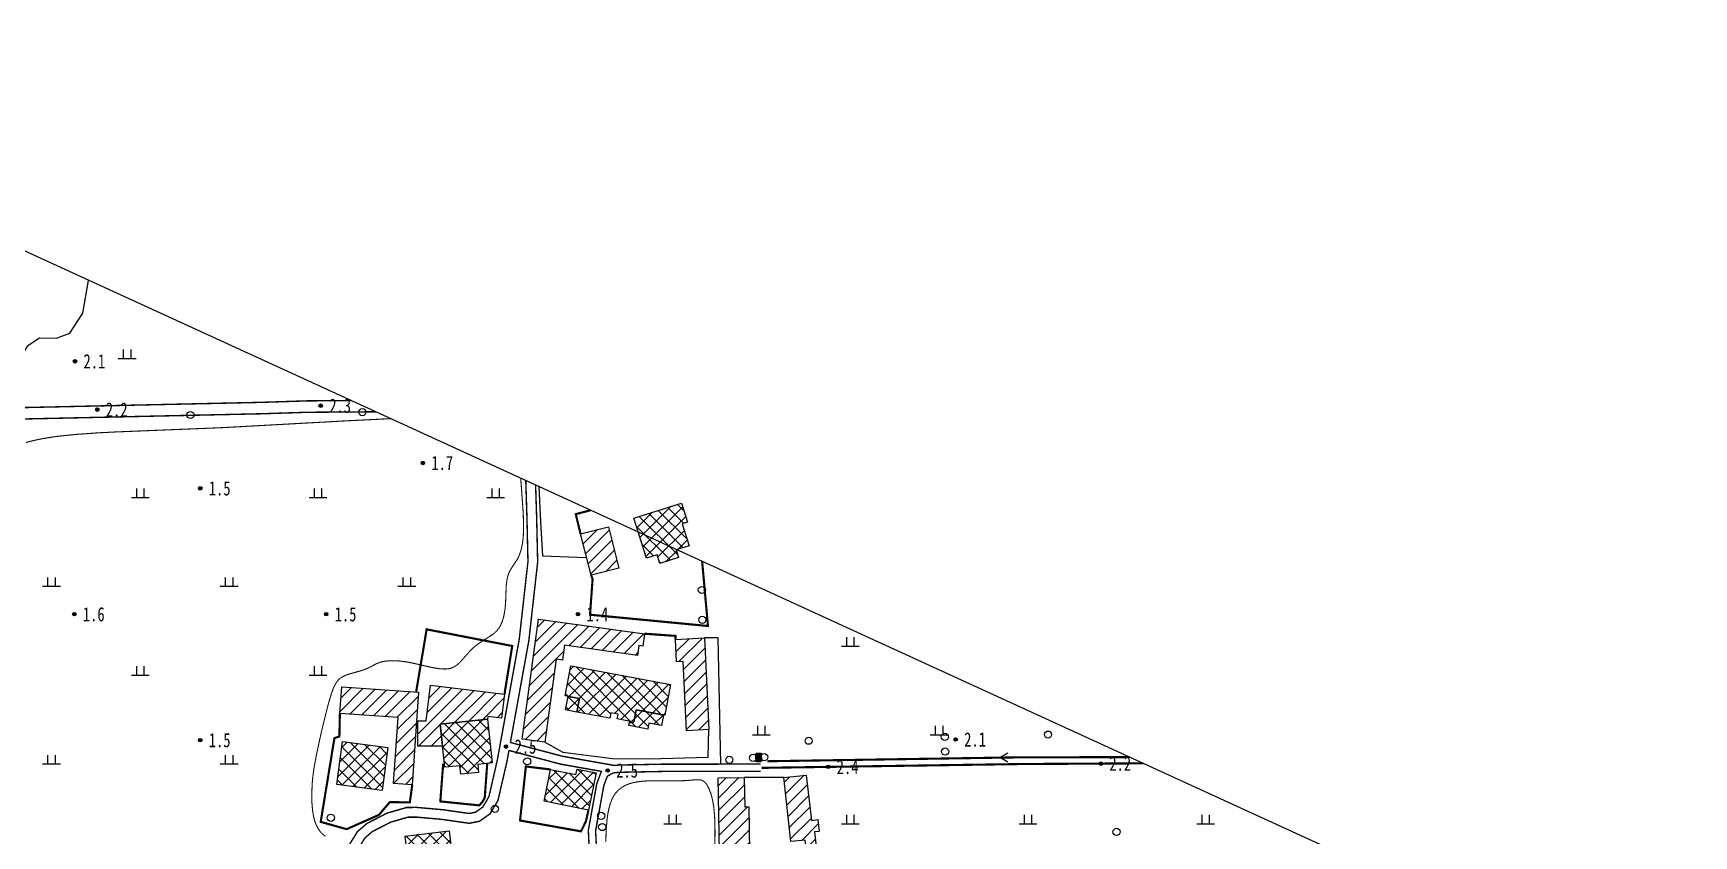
# Model space of a CAD drawing. Header units: metres. Extents: x 494039 to 619385, y 3351420 to 3402703.
# Drawn here: x 587474.6 to 587941.9, y 3394163.6 to 3394389.4 of the extents above; entities that cross this region are included whole.
import ezdxf
from ezdxf.enums import TextEntityAlignment as Align

# ---------------------------------------------------------------- set-up
doc = ezdxf.new("R2010")
doc.units = ezdxf.units.M
for name, pattern in [('2430', [0]), ('2450', [0]), ('4410a', [0]), ('4430', [0]), ('9610', [0])]:
    doc.linetypes.add(name, pattern=pattern)
for name, color, linetype in [('220200', 130, 'Continuous'), ('261301', 141, 'Continuous'), ('310300', 8, 'Continuous'), ('310500', 8, 'Continuous'), ('380201', 8, '2430'), ('380202', 8, '2450'), ('440100', 8, 'Continuous'), ('440300', 8, '4430'), ('510301', 8, 'Continuous'), ('510402', 8, 'Continuous'), ('720100', 8, 'Continuous'), ('810100', 8, '9610'), ('810302', 8, 'Continuous'), ('范围线', 8, 'Continuous')]:
    doc.layers.add(name, color=color, linetype=linetype)
doc.layers.add('710101', color=8, linetype='Continuous', lineweight=0)
pattern_1 = [(45, (0, 0), (-1.767766953, 1.767766953), []), (135, (0, 0), (-1.767766953, -1.767766953), [])]
pattern_2 = [(45, (0, 0), (-1.767766953, 1.767766953), [])]

# ---------------------------------------------------------------- blocks, each defined once
blk = doc.blocks.new('gc170')
at = {"linetype": 'Continuous'}
blk.add_circle((0, 0), 0.5, dxfattribs=at)
blk = doc.blocks.new('gu')
at = {"flags": 128}
for points in [[(3.75, 0), (-3.75, 0)], [(2.71, -0.6), (3.75, 0), (3.75, 0), (2.71, 0.6)]]:
    blk.add_lwpolyline(points, dxfattribs=at)
blk = doc.blocks.new('p_point')
for radius in [0.25, 0.2, 0.15, 0.1, 0.05]:
    blk.add_circle((0, 0), radius)
blk.add_point((0, 0))
blk = doc.blocks.new('vm')
at = {"linetype": 'Continuous'}
for p, q in [((1.25, 0), (-1.25, 0)), ((-0.5, 0), (-0.5, 1.3)), ((0.5, 1.3), (0.5, 0))]:
    blk.add_line(p, q, dxfattribs=at)
blk = doc.blocks.new('1-3&1-4')
at = {"layer": '310300', "linetype": 'Continuous'}
h = blk.add_hatch(dxfattribs=at)
h.set_pattern_fill('ANSI31', color=8, scale=20, style=0)
h.set_pattern_definition(pattern_2)
h.paths.add_polyline_path([(587639.4229, 3394238.9291), (587631.5803, 3394236.9419), (587628.6317, 3394248.5784), (587636.4744, 3394250.5656)])
h = blk.add_hatch(dxfattribs=at)
h.set_pattern_fill('ANSI31', color=8, scale=20, style=0)
h.set_pattern_definition(pattern_2)
h.paths.add_polyline_path([(587646.6677, 3394220.4712), (587646.1811, 3394216.9547), (587645.0094, 3394217.1168), (587644.6297, 3394214.3731), (587624.157, 3394217.2062), (587623.5798, 3394213.0347), (587621.7739, 3394213.2846), (587618.5462, 3394189.9599), (587612.1594, 3394190.8437), (587616.8307, 3394224.6001)])
h = blk.add_hatch(dxfattribs=at)
h.set_pattern_fill('ANSI31', color=8, scale=20, style=0)
h.set_pattern_definition(pattern_2)
h.paths.add_polyline_path([(587664.7321, 3394193.4881), (587658.4405, 3394193.1837), (587657.4975, 3394212.669), (587655.6212, 3394212.5782), (587655.3158, 3394218.8883), (587663.4838, 3394219.2836)])
h = blk.add_hatch(dxfattribs=at)
h.set_pattern_fill('ANSI31', color=8, scale=20, style=0)
h.set_pattern_definition(pattern_2)
h.paths.add_polyline_path([(587583.064, 3394204.0547), (587581.2762, 3394177.9447), (587576.0212, 3394178.3045), (587577.2938, 3394196.8917), (587560.9104, 3394198.0135), (587561.4255, 3394205.5363)])
h = blk.add_hatch(dxfattribs=at)
h.set_pattern_fill('ANSI31', color=8, scale=20, style=0)
h.set_pattern_definition(pattern_2)
h.paths.add_polyline_path([(587602.4616, 3394196.4651), (587589.1367, 3394195.0194), (587589.8079, 3394188.8331), (587582.8528, 3394188.8354), (587582.8552, 3394195.9673), (587585.1706, 3394195.9665), (587586.3677, 3394205.9682), (587607.2309, 3394203.471), (587606.4255, 3394196.7424), (587602.5503, 3394197.2063)])
h = blk.add_hatch(dxfattribs=at)
h.set_pattern_fill('ANSI31', color=8, scale=20, style=0)
h.set_pattern_definition(pattern_2)
h.paths.add_polyline_path([(587667.3277, 3394179.9064), (587674.6818, 3394180.033), (587674.8238, 3394171.7858), (587675.9751, 3394171.8057), (587676.1932, 3394159.1367), (587667.6878, 3394158.9902)])
h = blk.add_hatch(dxfattribs=at)
h.set_pattern_fill('ANSI31', color=8, scale=20, style=0)
h.set_pattern_definition(pattern_2)
h.paths.add_polyline_path([(587691.795, 3394162.4232), (587687.8084, 3394161.9809), (587685.8077, 3394180.0147), (587692.1537, 3394180.7188), (587693.5701, 3394167.9518), (587695.3764, 3394168.1522), (587695.7442, 3394164.8369), (587694.4684, 3394164.6953), (587695.8606, 3394152.1468), (587692.9706, 3394151.8262)])
at = {"layer": '310500', "linetype": 'Continuous'}
h = blk.add_hatch(dxfattribs=at)
h.set_pattern_fill('ANSI37', color=8, scale=20, style=0)
h.set_pattern_definition(pattern_1)
h.paths.add_polyline_path([(587657.001, 3394257.2315), (587658.7235, 3394251.8501), (587657.1827, 3394251.3569), (587659.1485, 3394245.2158), (587655.5076, 3394244.0504), (587656.1973, 3394241.896), (587650.983, 3394240.2269), (587650.198, 3394242.6792), (587647.192, 3394241.7169), (587643.5991, 3394252.9415)])
h = blk.add_hatch(dxfattribs=at)
h.set_pattern_fill('ANSI37', color=8, scale=20, style=0)
h.set_pattern_definition(pattern_1)
h.paths.add_polyline_path([(587653.9526, 3394206.1976), (587652.3209, 3394197.5123), (587644.3073, 3394199.0178), (587643.6646, 3394195.5967), (587638.9503, 3394196.4824), (587639.2081, 3394197.8543), (587637.137, 3394198.2434), (587636.8448, 3394196.688), (587627.6217, 3394198.4207), (587628.3402, 3394202.2451), (587624.3122, 3394203.0018), (587625.9026, 3394211.4673)])
h = blk.add_hatch(dxfattribs=at)
h.set_pattern_fill('ANSI37', color=8, scale=20, style=0)
h.set_pattern_definition(pattern_1)
h.paths.add_polyline_path([(587628.3402, 3394202.2451), (587627.6217, 3394198.4207), (587624.39, 3394199.0279), (587625.1085, 3394202.8522)])
h = blk.add_hatch(dxfattribs=at)
h.set_pattern_fill('ANSI37', color=8, scale=20, style=0)
h.set_pattern_definition(pattern_1)
h.paths.add_polyline_path([(587602.4616, 3394196.4651), (587603.801, 3394184.1197), (587599.6995, 3394183.6747), (587599.9388, 3394181.4691), (587594.9563, 3394180.9285), (587594.6948, 3394183.3386), (587590.454, 3394182.8784), (587589.1367, 3394195.0194)])
h = blk.add_hatch(dxfattribs=at)
h.set_pattern_fill('ANSI37', color=8, scale=20, style=0)
h.set_pattern_definition(pattern_1)
h.paths.add_polyline_path([(587644.3073, 3394199.0178), (587651.9474, 3394197.5824), (587651.3874, 3394194.602), (587647.8548, 3394195.2657), (587647.5507, 3394193.6473), (587642.2496, 3394194.6432), (587642.4708, 3394195.821), (587643.6646, 3394195.5967)])
h = blk.add_hatch(dxfattribs=at)
h.set_pattern_fill('ANSI37', color=8, scale=20, style=0)
h.set_pattern_definition(pattern_1)
h.paths.add_polyline_path([(587574.3808, 3394188.4696), (587572.8203, 3394176.3991), (587560.0873, 3394178.0453), (587561.6479, 3394190.1158)])
h = blk.add_hatch(dxfattribs=at)
h.set_pattern_fill('ANSI37', color=8, scale=20, style=0)
h.set_pattern_definition(pattern_1)
h.paths.add_polyline_path([(587618.4033, 3394173.3403), (587620.2157, 3394182.2736), (587627.3232, 3394180.8317), (587627.6416, 3394182.4012), (587632.9855, 3394181.3171), (587630.8548, 3394170.8142)])
h = blk.add_hatch(dxfattribs=at)
h.set_pattern_fill('ANSI37', color=8, scale=20, style=0)
h.set_pattern_definition(pattern_1)
h.paths.add_polyline_path([(587580.9569, 3394149.6293), (587579.3093, 3394163.5512), (587591.6295, 3394165.0092), (587593.2771, 3394151.0874)])
at = {"layer": '220200', "color": 141, "linetype": 'Continuous', "const_width": 0.6, "flags": 128}
blk.add_lwpolyline([(587681.2038, 3394184.5878), (587750.886, 3394185.6686), (587783.1049, 3394185.758)], dxfattribs=at)
at = {"layer": '310300', "color": 8, "linetype": 'Continuous', "flags": 128}
for points in [[(587639.4229, 3394238.9291), (587631.5803, 3394236.9419), (587628.6317, 3394248.5784), (587636.4744, 3394250.5656)], [(587646.6677, 3394220.4712), (587646.1811, 3394216.9547), (587645.0094, 3394217.1168), (587644.6297, 3394214.3731), (587624.157, 3394217.2062), (587623.5798, 3394213.0347), (587621.7739, 3394213.2846), (587618.5462, 3394189.9599), (587612.1594, 3394190.8437), (587616.8307, 3394224.6001)], [(587664.7321, 3394193.4881), (587658.4405, 3394193.1837), (587657.4975, 3394212.669), (587655.6212, 3394212.5782), (587655.3158, 3394218.8883), (587663.4838, 3394219.2836)], [(587583.064, 3394204.0547), (587581.2762, 3394177.9447), (587576.0212, 3394178.3045), (587577.2938, 3394196.8917), (587560.9104, 3394198.0135), (587561.4255, 3394205.5363)], [(587602.4616, 3394196.4651), (587589.1367, 3394195.0194), (587589.8079, 3394188.8331), (587582.8528, 3394188.8354), (587582.8552, 3394195.9673), (587585.1706, 3394195.9665), (587586.3677, 3394205.9682), (587607.2309, 3394203.471), (587606.4255, 3394196.7424), (587602.5503, 3394197.2063)], [(587667.3277, 3394179.9064), (587674.6818, 3394180.033), (587674.8238, 3394171.7858), (587675.9751, 3394171.8057), (587676.1932, 3394159.1367), (587667.6878, 3394158.9902)], [(587691.795, 3394162.4232), (587687.8084, 3394161.9809), (587685.8077, 3394180.0147), (587692.1537, 3394180.7188), (587693.5701, 3394167.9518), (587695.3764, 3394168.1522), (587695.7442, 3394164.8369), (587694.4684, 3394164.6953), (587695.8606, 3394152.1468), (587692.9706, 3394151.8262)]]:
    blk.add_lwpolyline(points, close=True, dxfattribs=at)
at = {"layer": '310500', "color": 8, "linetype": 'Continuous', "flags": 128}
for points, elevation in [([(587657.001, 3394257.2315), (587658.7235, 3394251.8501), (587657.1827, 3394251.3569), (587659.1485, 3394245.2158), (587655.5076, 3394244.0504), (587656.1973, 3394241.896), (587650.983, 3394240.2269), (587650.198, 3394242.6792), (587647.192, 3394241.7169), (587643.5991, 3394252.9415)], 10.4036), ([(587628.3402, 3394202.2451), (587627.6217, 3394198.4207), (587624.39, 3394199.0279), (587625.1085, 3394202.8522)], 12.5135), ([(587574.3808, 3394188.4696), (587572.8203, 3394176.3991), (587560.0873, 3394178.0453), (587561.6479, 3394190.1158)], 13.2144), ([(587618.4033, 3394173.3403), (587620.2157, 3394182.2736), (587627.3232, 3394180.8317), (587627.6416, 3394182.4012), (587632.9855, 3394181.3171), (587630.8548, 3394170.8142)], 10.3598)]:
    blk.add_lwpolyline(points, close=True, dxfattribs=dict(at, elevation=elevation))
for points in [[(587653.9526, 3394206.1976), (587652.3209, 3394197.5123), (587644.3073, 3394199.0178), (587643.6646, 3394195.5967), (587638.9503, 3394196.4824), (587639.2081, 3394197.8543), (587637.137, 3394198.2434), (587636.8448, 3394196.688), (587627.6217, 3394198.4207), (587628.3402, 3394202.2451), (587624.3122, 3394203.0018), (587625.9026, 3394211.4673)], [(587602.4616, 3394196.4651), (587603.801, 3394184.1197), (587599.6995, 3394183.6747), (587599.9388, 3394181.4691), (587594.9563, 3394180.9285), (587594.6948, 3394183.3386), (587590.454, 3394182.8784), (587589.1367, 3394195.0194)], [(587644.3073, 3394199.0178), (587651.9474, 3394197.5824), (587651.3874, 3394194.602), (587647.8548, 3394195.2657), (587647.5507, 3394193.6473), (587642.2496, 3394194.6432), (587642.4708, 3394195.821), (587643.6646, 3394195.5967)], [(587580.9569, 3394149.6293), (587579.3093, 3394163.5512), (587591.6295, 3394165.0092), (587593.2771, 3394151.0874)]]:
    blk.add_lwpolyline(points, close=True, dxfattribs=at)
at = {"layer": '380201', "color": 8, "linetype": '2430', "const_width": 0.6, "flags": 128}
for points in [[(587631.4516, 3394255.2117), (587627.2788, 3394254.1166), (587628.6317, 3394248.5784)], [(587631.5803, 3394236.9419), (587632.0234, 3394235.8676), (587631.294, 3394225.819), (587664.4793, 3394222.6433), (587662.8428, 3394240.8352)], [(587607.2309, 3394203.471), (587609.4107, 3394217.0197), (587585.3207, 3394221.7043), (587582.3726, 3394204.1021)], [(587560.9104, 3394198.0135), (587560.7735, 3394191.5654), (587559.3785, 3394191.105), (587555.5153, 3394167.5274), (587562.8139, 3394165.4784), (587571.9011, 3394169.5011), (587574.9545, 3394173.084), (587580.5924, 3394173.0251), (587581.2762, 3394177.9447)], [(587590.3819, 3394183.5428), (587589.9572, 3394183.5946), (587589.1685, 3394173.2886), (587600.1316, 3394172.1707), (587600.9846, 3394173.1298), (587601.6674, 3394174.2782), (587602.3781, 3394183.9653)], [(587620.2157, 3394182.2736), (587613.2411, 3394183.1254), (587611.6078, 3394167.914), (587628.7438, 3394164.8653), (587630.1477, 3394167.6881), (587630.8548, 3394170.8142)]]:
    blk.add_lwpolyline(points, dxfattribs=at)
at = {"layer": '380201', "color": 8, "linetype": '2430', "const_width": 0.6, "elevation": 5.4155, "flags": 128}
blk.add_lwpolyline([(587655.3158, 3394218.8883), (587655.372, 3394219.8555), (587646.6677, 3394220.4712)], dxfattribs=at)
at = {"layer": '380202', "color": 8, "linetype": '2450', "elevation": 3.7504, "flags": 128}
blk.add_lwpolyline([(587616.894, 3394261.8787), (587617.318, 3394251.9812), (587617.9357, 3394242.344), (587630.3201, 3394241.915)], dxfattribs=at)
at = {"layer": '380202', "color": 8, "linetype": '2450', "flags": 128}
for points in [[(587668.0991, 3394183.7809), (587667.361, 3394219.3465), (587663.4838, 3394219.2836)], [(587618.5462, 3394189.9599), (587623.6348, 3394187.1642), (587637.5875, 3394185.3181), (587647.9272, 3394185.2686), (587664.5339, 3394185.7326), (587664.7321, 3394193.4881)], [(587685.8077, 3394180.0147), (587674.6818, 3394180.033)]]:
    blk.add_lwpolyline(points, dxfattribs=at)
at = {"layer": '440100', "color": 8, "linetype": '4410a', "const_width": 0.4, "flags": 128}
for points in [[(587465.7261, 3394283.9692), (587538.9242, 3394285.577), (587551.774, 3394285.9951), (587564.0534, 3394286.0784)], [(587572.5547, 3394125.3705), (587570.6529, 3394128.8276), (587568.0513, 3394132.571), (587564.1065, 3394137.9918), (587561.5585, 3394144.7765), (587560.7164, 3394150.9851), (587560.8959, 3394154.9759), (587562.4514, 3394159.3141), (587565.8391, 3394164.7615), (587568.5479, 3394167.1006), (587574.2309, 3394170.0113), (587579.6996, 3394171.5812), (587582.6325, 3394171.5918), (587589.8593, 3394170.9494), (587597.2745, 3394169.8921), (587599.1024, 3394170.2625), (587601.1206, 3394171.6904), (587602.838, 3394174.5934), (587605.2329, 3394185.0145), (587611.3842, 3394218.9569), (587613.8317, 3394240.7712), (587613.5498, 3394253.0836), (587613.2172, 3394263.5626)], [(587608.8862, 3394189.876), (587623.5261, 3394185.9957), (587638.2009, 3394183.392)], [(587616.6277, 3394048.4583), (587619.3586, 3394058.4999), (587622.1482, 3394070.2149), (587626.8858, 3394084.8096), (587631.1872, 3394099.6604), (587632.6625, 3394109.0239), (587632.7904, 3394115.3854), (587632.8306, 3394127.9674), (587631.7301, 3394146.0346), (587630.8198, 3394165.1593), (587633.1874, 3394178.2362), (587634.4176, 3394181.5619), (587634.6181, 3394181.7155)], [(587637.6075, 3394181.1851), (587637.8025, 3394181.2872), (587639.3721, 3394181.4728), (587651.8289, 3394181.7223), (587679.3377, 3394181.7479)], [(587638.2009, 3394183.392), (587639.2314, 3394183.5138), (587651.8075, 3394183.7657), (587679.3358, 3394183.7914)]]:
    blk.add_lwpolyline(points, dxfattribs=at)
at = {"layer": '440100', "color": 8, "linetype": 'Continuous', "const_width": 0.4, "flags": 128}
for points in [[(587459.5336, 3394282.671), (587461.57, 3394281.168), (587464.334, 3394280.727), (587539.0117, 3394282.3673), (587551.8371, 3394282.7846), (587570.9621, 3394282.9144)], [(587608.8862, 3394189.876), (587614.0847, 3394218.5611), (587616.563, 3394240.65), (587616.2766, 3394253.1581), (587615.9866, 3394262.2942)], [(587576.5517, 3394125.1826), (587574.7015, 3394127.1275), (587572.9742, 3394130.2673), (587570.2743, 3394134.1521), (587566.5299, 3394139.2975), (587564.2202, 3394145.4478), (587563.4525, 3394151.1081), (587563.6025, 3394154.4424), (587564.9212, 3394158.1201), (587567.9362, 3394162.9683), (587570.0829, 3394164.822), (587575.2384, 3394167.4626), (587580.0882, 3394168.8547), (587582.5164, 3394168.8635), (587589.5459, 3394168.2387), (587597.3551, 3394167.1253), (587600.2081, 3394167.7034), (587603.1717, 3394169.8), (587605.4015, 3394173.5693), (587607.9056, 3394184.4655), (587608.4789, 3394187.6287)], [(587608.4789, 3394187.6287), (587623.0347, 3394183.7707), (587634.6181, 3394181.7155)], [(587618.5996, 3394047.922), (587621.339, 3394057.995), (587624.1171, 3394069.6618), (587628.8395, 3394084.2097), (587633.1858, 3394099.2153), (587634.7028, 3394108.8435), (587634.8338, 3394115.3616), (587634.8743, 3394128.0263), (587633.7706, 3394146.1453), (587632.872, 3394165.0241), (587635.1662, 3394177.6956), (587636.1292, 3394180.2989), (587636.5917, 3394180.6532), (587637.6075, 3394181.1851)]]:
    blk.add_lwpolyline(points, dxfattribs=at)
at = {"layer": '440300', "color": 8, "linetype": '4430', "const_width": 0.6, "flags": 128}
blk.add_lwpolyline([(587679.5495, 3394182.7252), (587753.1987, 3394183.8112), (587786.9543, 3394183.9951)], dxfattribs=at)
at = {"layer": '510402', "color": 8, "linetype": 'Continuous'}
for p, q in [((587679.2519, 3394186.8711), (587678.0866, 3394186.8006)), ((587678.0866, 3394186.8006), (587678.2314, 3394184.405)), ((587679.3967, 3394184.4755), (587679.2519, 3394186.8711)), ((587678.2314, 3394184.405), (587679.3967, 3394184.4755))]:
    blk.add_line(p, q, dxfattribs=at)
at = {"layer": '510402', "color": 8, "linetype": 'Continuous', "const_width": 2.4, "flags": 128}
blk.add_lwpolyline([(587679.7398, 3394185.6984), (587677.7435, 3394185.5777)], dxfattribs=at)
at = {"layer": '710101', "color": 8, "linetype": 'Continuous', "const_width": 0.3, "elevation": 2, "flags": 128}
for points in [[(587575.1672, 3394280.9886), (587575.149, 3394280.9879), (587561.9759, 3394280.3303), (587527.9448, 3394278.4575), (587497.4398, 3394277.2283), (587493.0898, 3394277.0009), (587486.5764, 3394276.5451), (587482.2476, 3394276.1077), (587480.0896, 3394275.8259), (587476.8639, 3394275.2907), (587474.7235, 3394274.8354), (587472.5935, 3394274.2765)], [(587611.7823, 3394264.2197), (587611.9007, 3394262.8103), (587612.4146, 3394255.7272), (587612.5257, 3394253.5509), (587612.5942, 3394250.2927), (587612.5261, 3394248.128), (587612.438, 3394247.0492), (587612.3007, 3394245.9735), (587612.0454, 3394244.6266), (587611.8609, 3394243.9038), (587611.4673, 3394242.7246), (587610.8664, 3394241.4473), (587609.288, 3394239.0712), (587608.7237, 3394238.1297), (587608.3796, 3394237.3636), (587608.1912, 3394236.8057), (587607.9216, 3394235.6525), (587607.7232, 3394234.0557), (587607.5459, 3394229.4696), (587607.4452, 3394227.9845), (587607.3065, 3394226.8524), (587607.0049, 3394225.301), (587606.6443, 3394224.0605), (587606.2179, 3394223.0116), (587605.7409, 3394222.1546), (587605.042, 3394221.2708), (587604.3285, 3394220.6078), (587603.8089, 3394220.2017), (587599.7659, 3394217.5839), (587598.6547, 3394216.7222), (587597.5456, 3394215.6362), (587594.83, 3394212.5709), (587594.015, 3394211.811), (587593.2778, 3394211.2753), (587592.7582, 3394210.997), (587592.1635, 3394210.7778), (587591.7508, 3394210.6757), (587590.8922, 3394210.5611), (587590.2237, 3394210.5414), (587588.8367, 3394210.6342), (587586.9128, 3394210.9504), (587580.741, 3394212.3485), (587579.6005, 3394212.5481), (587577.5321, 3394212.8033), (587576.6044, 3394212.8654), (587574.9614, 3394212.8718), (587573.5393, 3394212.7333), (587572.5047, 3394212.5131), (587571.2707, 3394212.0628), (587568.9723, 3394210.8791), (587568.1663, 3394210.5136), (587566.7419, 3394210.0254), (587563.2056, 3394209.0337), (587562.1726, 3394208.6297), (587561.3659, 3394208.1926), (587560.998, 3394207.932), (587560.4475, 3394207.4207), (587559.9511, 3394206.786), (587559.4672, 3394205.9649), (587559.2015, 3394205.4119), (587558.693, 3394204.1217), (587558.1122, 3394202.2865), (587557.4771, 3394200.0178), (587556.2493, 3394195.1339), (587555.5333, 3394192.0592), (587554.3037, 3394186.353), (587553.654, 3394182.8094), (587553.2809, 3394180.1074), (587553.1277, 3394178.3914), (587553.0058, 3394175.5009), (587553.0452, 3394172.8991), (587553.2046, 3394170.8974), (587553.469, 3394169.2132), (587553.8149, 3394167.8444), (587554.2018, 3394166.7814), (587554.8471, 3394165.5388), (587555.3894, 3394164.7756), (587555.9647, 3394164.1472), (587556.8679, 3394163.4527)], [(587666.2397, 3394150.5643), (587666.4691, 3394164.5035), (587666.3986, 3394168.1747), (587666.3155, 3394169.646), (587666.0929, 3394171.8584), (587665.8509, 3394173.3384), (587665.502, 3394174.8242), (587665.2759, 3394175.5699), (587664.7365, 3394176.9624), (587664.2711, 3394177.8437), (587663.845, 3394178.4365), (587663.4032, 3394178.8716), (587662.8499, 3394179.2035), (587662.2802, 3394179.3577), (587661.4248, 3394179.3987), (587658.3666, 3394179.1567), (587657.1362, 3394179.1085), (587649.9137, 3394179.1128), (587647.1825, 3394179.0426), (587646.032, 3394178.96), (587644.5238, 3394178.7733), (587643.0546, 3394178.4652), (587642.3389, 3394178.2509), (587641.2952, 3394177.8327), (587640.1572, 3394177.1762), (587639.3638, 3394176.5501), (587638.5483, 3394175.6968), (587637.9072, 3394174.7613), (587637.4207, 3394173.7963), (587636.9922, 3394172.6625), (587636.6006, 3394171.2486), (587636.3549, 3394170.0503), (587636.0896, 3394168.2363), (587635.8565, 3394165.5232), (587635.7234, 3394161.9144)]]:
    blk.add_lwpolyline(points, dxfattribs=at)
at = {"layer": '810100', "color": 8, "linetype": '9610', "flags": 128}
blk.add_lwpolyline([(587461.1913, 3394296.0265), (587466.3902, 3394295.5681), (587471.0936, 3394298.1408), (587473.1303, 3394301.5661), (587476.3957, 3394303.7733), (587481.1828, 3394303.6126), (587484.9555, 3394305.0305), (587488.5661, 3394310.6924), (587490.2027, 3394319.9003)], dxfattribs=at)
at = {"layer": '范围线', "color": 8, "flags": 128}
blk.add_lwpolyline([(580974.9971, 3398172.2884), (580158.1729, 3397748.7629), (583102.2681, 3395406.1495), (589376.9328, 3392493.3034), (594318.9563, 3392016.403), (594002.9657, 3392059.9931), (593709.5027, 3392110.274), (593489.39, 3392154.2585), (593446.55, 3392164.1073), (593184.0367, 3392224.4585), (592856.0894, 3392311.9807), (592630.9821, 3392379.424), (592345.2786, 3392474.0542), (592112.8421, 3392558.6278), (591835.9381, 3392668.5492), (591571.4074, 3392783.2499), (591303.4331, 3392909.9936), (591275.2655, 3392923.316), (591065.2798, 3393031.2284), (591019.813, 3393054.5939), (590886.2864, 3393127.1825), (590776.1303, 3393189.2284), (589711.9005, 3393302.4152), (583546.9224, 3396125.8295)], close=True, dxfattribs=at)
at = {"layer": '261301', "color": 141, "linetype": 'Continuous', "xscale": 2, "yscale": 2, "rotation": 180.4645167323554}
blk.add_blockref('gu', (587754.2506, 3394185.6779, 2.9833), dxfattribs=at)
at = {"layer": '510301', "color": 8, "linetype": 'Continuous', "xscale": 2, "yscale": 2}
for p in [(587518.8711, 3394282.0215, 2.7129), (587567.2369, 3394282.8042, 2.7798), (587662.7688, 3394232.7778, 4.8196), (587662.8854, 3394224.3757, 4.8196), (587692.8249, 3394190.3585, 2.9345), (587731.1452, 3394191.4495, 2.9345), (587760.1774, 3394192.0935, 2.9345), (587731.214, 3394187.324, 3.2914), (587613.6145, 3394184.558, 4.7839), (587670.4927, 3394184.9946, 2.9345), (587558.3653, 3394168.6806, 4.2368), (587604.517, 3394171.1856, 4.2843), (587634.4319, 3394169.2166, 3.0352), (587634.7239, 3394166.0633, 3.3564), (587779.4449, 3394164.7196, 3.2319)]:
    blk.add_blockref('gc170', p, dxfattribs=at)
at = {"layer": '510402', "color": 8, "linetype": 'Continuous', "xscale": 2, "yscale": 2}
for p in [(587677.1608, 3394185.5425), (587680.3225, 3394185.7336)]:
    blk.add_blockref('gc170', p, dxfattribs=at)
at = {"layer": '720100', "color": 8, "linetype": 'Continuous', "xscale": 2, "yscale": 2, "zscale": 2}
for p in [(587486.364, 3394297.1307, 2.1376), (587555.5219, 3394284.6306, 2.3016), (587492.6508, 3394283.5425, 2.1994), (587584.2549, 3394268.5271, 1.6873), (587521.6197, 3394261.3862, 1.4917), (587486.1923, 3394225.9588, 1.6266), (587557.0471, 3394225.9589, 1.5017), (587627.9018, 3394225.959, 1.4386), (587734.1753, 3394190.7062, 2.0759), (587521.6196, 3394190.5314, 1.5114), (587607.6745, 3394188.7227, 2.5422), (587636.2649, 3394181.9804, 2.5486), (587698.317, 3394183.002, 2.371), (587775.0162, 3394183.93, 2.1606)]:
    blk.add_blockref('p_point', p, dxfattribs=at)
at = {"layer": '810302', "color": 8, "linetype": 'Continuous', "xscale": 2, "yscale": 2}
for p in [(587501.0441, 3394297.8363), (587504.7591, 3394258.7229), (587554.7591, 3394258.7229), (587604.7591, 3394258.7229), (587479.7591, 3394233.7229), (587529.7591, 3394233.7229), (587579.7591, 3394233.7229), (587704.5253, 3394216.9226), (587504.7591, 3394208.7229), (587554.7591, 3394208.7229), (587679.5253, 3394191.9226), (587729.5253, 3394191.9226), (587479.7591, 3394183.7229), (587529.7591, 3394183.7229), (587654.5253, 3394166.9226), (587704.5253, 3394166.9226), (587754.5253, 3394166.9226), (587804.5253, 3394166.9226)]:
    blk.add_blockref('vm', p, dxfattribs=at)
at = {"layer": '720100', "color": 8, "width": 0.75}
for s, p in [('2.1', (587488.764, 3394297.1307, 2.1376)), ('2.2', (587495.0508, 3394283.5425, 2.1994)), ('2.3', (587557.9219, 3394284.6306, 2.3016)), ('1.7', (587586.6549, 3394268.5271, 1.6873)), ('1.5', (587524.0197, 3394261.3862, 1.4917)), ('1.6', (587488.5923, 3394225.9588, 1.6266)), ('1.5', (587559.4471, 3394225.9589, 1.5017)), ('1.4', (587630.3018, 3394225.959, 1.4386)), ('1.5', (587524.0196, 3394190.5314, 1.5114)), ('2.1', (587736.5753, 3394190.7062, 2.0759)), ('2.5', (587610.0745, 3394188.7227, 2.5422)), ('2.5', (587638.6649, 3394181.9804, 2.5486)), ('2.4', (587700.717, 3394183.002, 2.371)), ('2.2', (587777.4162, 3394183.93, 2.1606))]:
    blk.add_text(s, height=4, dxfattribs=at).set_placement(p, align=Align.MIDDLE_LEFT)

msp = doc.modelspace()

# ---------------------------------------------------------------- block references
msp.add_blockref('1-3&1-4', (0, 0))

doc.saveas('drawing.dxf')
